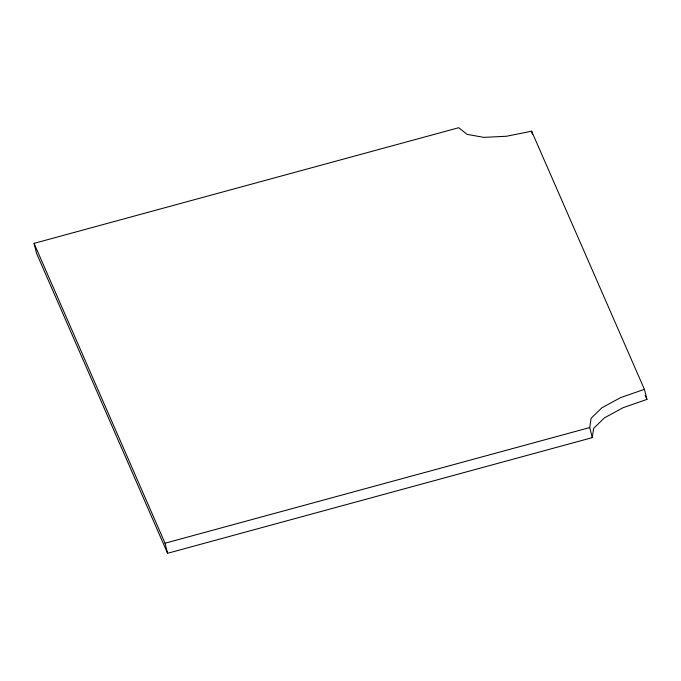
<?xml version="1.0" encoding="UTF-8"?>
<svg xmlns="http://www.w3.org/2000/svg" width="681" height="681" viewBox="0 0 681 681"><rect width="100%" height="100%" fill="white"/><g stroke="black" fill="none" stroke-linecap="round" stroke-linejoin="round"><path stroke-width="1.02" d="M592.266 437.636L589.729 427.566L591.099 418.262L601.97 407.732L620.697 397.576L644.413 389.336L531.631 131.195L506.528 136.251L483.85 137.366L467.072 134.37L458.73 127.713L34.05 243.364L36.587 253.434L167.586 553.287L592.266 437.636L593.636 428.332L604.507 417.802L623.226 407.638L646.95 399.406L644.413 389.336M34.05 243.364L165.049 543.217L589.729 427.566M645.247 395.508L646.95 399.406M531.631 131.195L532.397 134.208M165.049 543.217L167.586 553.287"/></g></svg>
